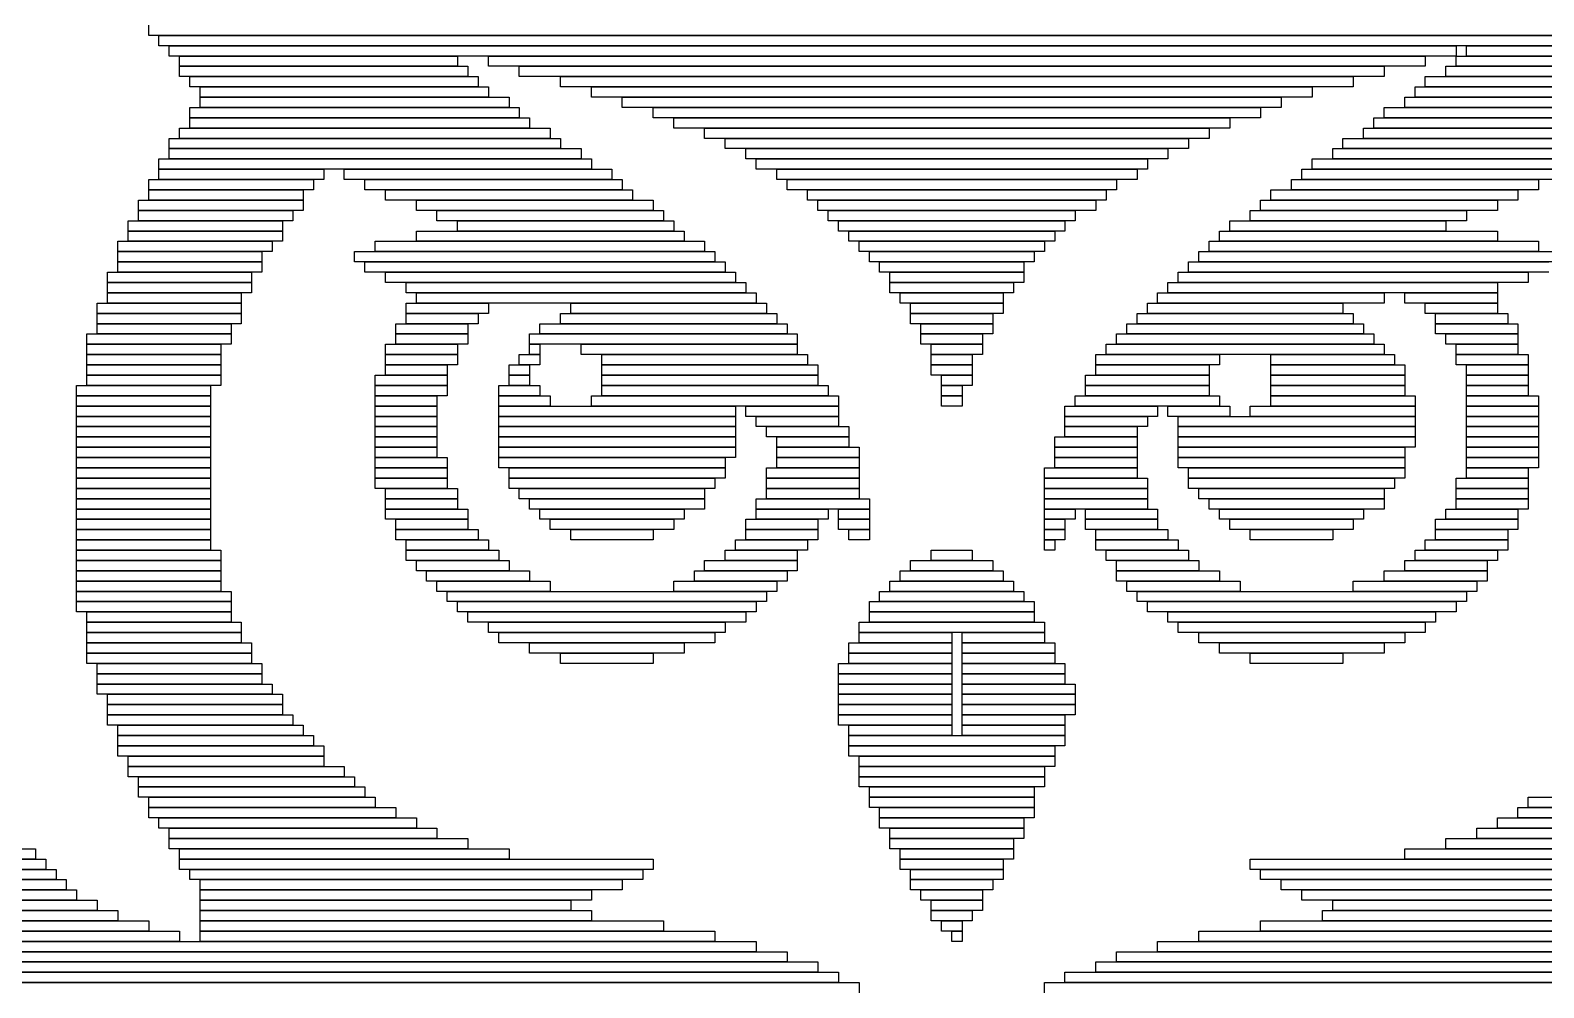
# Model space of a CAD drawing. Extents: x 92 to 1005, y 17 to 1009.
# Drawn here: x 678.5 to 825.5, y 769.5 to 862.5 of the extents above; entities that cross this region are included whole.
import ezdxf

# ---------------------------------------------------------------- set-up
doc = ezdxf.new("R2010")
doc.units = 0

msp = doc.modelspace()

# ---------------------------------------------------------------- linework, layer by layer
for p, q in [((690, 862), (690, 863)), ((846, 862), (690, 862)), ((691, 862), (845, 862)), ((691, 861), (691, 862)), ((845, 861), (691, 861)), ((692, 861), (817, 861)), ((692, 860), (692, 861)), ((817, 860), (692, 860)), ((693, 860), (720, 860)), ((693, 859), (693, 860)), ((720, 860), (720, 859)), ((723, 860), (814, 860)), ((723, 859), (723, 860)), ((814, 860), (814, 859)), ((817, 861), (817, 860)), ((817, 860), (844, 860)), ((817, 859), (817, 860)), ((818, 861), (845, 861)), ((818, 860), (818, 861)), ((845, 860), (818, 860)), ((720, 859), (693, 859)), ((693, 859), (721, 859)), ((693, 858), (693, 859)), ((721, 859), (721, 858)), ((814, 859), (723, 859)), ((726, 859), (810, 859)), ((726, 858), (726, 859)), ((810, 859), (810, 858)), ((816, 859), (843, 859)), ((816, 858), (816, 859)), ((844, 859), (817, 859)), ((721, 858), (693, 858)), ((694, 858), (722, 858)), ((694, 857), (694, 858)), ((722, 858), (722, 857)), ((810, 858), (726, 858)), ((730, 858), (807, 858)), ((730, 857), (730, 858)), ((807, 858), (807, 857)), ((814, 858), (842, 858)), ((814, 857), (814, 858)), ((843, 858), (816, 858)), ((722, 857), (694, 857)), ((695, 857), (723, 857)), ((695, 856), (695, 857)), ((723, 856), (695, 856)), ((695, 856), (725, 856)), ((695, 855), (695, 856)), ((723, 857), (723, 856)), ((725, 856), (725, 855)), ((807, 857), (730, 857)), ((733, 857), (803, 857)), ((733, 856), (733, 857)), ((803, 856), (733, 856)), ((736, 856), (800, 856)), ((736, 855), (736, 856)), ((800, 856), (800, 855)), ((803, 857), (803, 856)), ((812, 856), (841, 856)), ((812, 855), (812, 856)), ((813, 857), (841, 857)), ((813, 856), (813, 857)), ((841, 856), (813, 856)), ((842, 857), (814, 857)), ((694, 855), (726, 855)), ((694, 854), (694, 855)), ((725, 855), (695, 855)), ((726, 855), (726, 854)), ((800, 855), (736, 855)), ((739, 855), (798, 855)), ((739, 854), (739, 855)), ((798, 855), (798, 854)), ((810, 855), (842, 855)), ((810, 854), (810, 855)), ((841, 855), (812, 855)), ((693, 853), (729, 853)), ((693, 852), (693, 853)), ((726, 854), (694, 854)), ((694, 854), (727, 854)), ((694, 853), (694, 854)), ((727, 853), (694, 853)), ((727, 854), (727, 853)), ((729, 853), (729, 852)), ((798, 854), (739, 854)), ((741, 854), (795, 854)), ((741, 853), (741, 854)), ((795, 853), (741, 853)), ((744, 853), (793, 853)), ((744, 852), (744, 853)), ((793, 853), (793, 852)), ((795, 854), (795, 853)), ((808, 853), (844, 853)), ((808, 852), (808, 853)), ((809, 854), (843, 854)), ((809, 853), (809, 854)), ((843, 853), (809, 853)), ((842, 854), (810, 854)), ((692, 852), (730, 852)), ((692, 851), (692, 852)), ((729, 852), (693, 852)), ((730, 852), (730, 851)), ((793, 852), (744, 852)), ((746, 852), (791, 852)), ((746, 851), (746, 852)), ((791, 852), (791, 851)), ((806, 852), (844, 852)), ((806, 851), (806, 852)), ((844, 852), (808, 852)), ((691, 850), (733, 850)), ((691, 849), (691, 850)), ((730, 851), (692, 851)), ((692, 851), (732, 851)), ((692, 850), (692, 851)), ((732, 850), (692, 850)), ((732, 851), (732, 850)), ((733, 850), (733, 849)), ((791, 851), (746, 851)), ((748, 851), (789, 851)), ((748, 850), (748, 851)), ((789, 850), (748, 850)), ((749, 850), (787, 850)), ((749, 849), (749, 850)), ((787, 850), (787, 849)), ((789, 851), (789, 850)), ((803, 850), (845, 850)), ((803, 849), (803, 850)), ((805, 851), (845, 851)), ((805, 850), (805, 851)), ((845, 850), (805, 850)), ((844, 851), (806, 851)), ((733, 849), (691, 849)), ((691, 849), (707, 849)), ((691, 848), (691, 849)), ((707, 849), (707, 848)), ((709, 849), (735, 849)), ((709, 848), (709, 849)), ((735, 849), (735, 848)), ((787, 849), (749, 849)), ((751, 849), (786, 849)), ((751, 848), (751, 849)), ((786, 849), (786, 848)), ((802, 849), (828, 849)), ((802, 848), (802, 849)), ((845, 849), (803, 849)), ((690, 848), (706, 848)), ((690, 847), (690, 848)), ((706, 847), (690, 847)), ((690, 847), (705, 847)), ((690, 846), (690, 847)), ((707, 848), (691, 848)), ((705, 847), (705, 846)), ((706, 848), (706, 847)), ((735, 848), (709, 848)), ((711, 848), (736, 848)), ((711, 847), (711, 848)), ((736, 847), (711, 847)), ((713, 847), (737, 847)), ((713, 846), (713, 847)), ((736, 848), (736, 847)), ((737, 847), (737, 846)), ((786, 848), (751, 848)), ((752, 848), (784, 848)), ((752, 847), (752, 848)), ((784, 847), (752, 847)), ((754, 847), (783, 847)), ((754, 846), (754, 847)), ((783, 847), (783, 846)), ((784, 848), (784, 847)), ((799, 847), (823, 847)), ((799, 846), (799, 847)), ((801, 848), (825, 848)), ((801, 847), (801, 848)), ((825, 847), (801, 847)), ((828, 848), (802, 848)), ((823, 847), (823, 846)), ((825, 848), (825, 847)), ((689, 846), (705, 846)), ((689, 845), (689, 846)), ((705, 846), (690, 846)), ((705, 846), (705, 845)), ((737, 846), (713, 846)), ((716, 846), (739, 846)), ((716, 845), (716, 846)), ((739, 846), (739, 845)), ((783, 846), (754, 846)), ((755, 846), (782, 846)), ((755, 845), (755, 846)), ((782, 846), (782, 845)), ((798, 846), (821, 846)), ((798, 845), (798, 846)), ((823, 846), (799, 846)), ((821, 846), (821, 845)), ((688, 844), (703, 844)), ((688, 843), (688, 844)), ((705, 845), (689, 845)), ((689, 845), (704, 845)), ((689, 844), (689, 845)), ((704, 844), (689, 844)), ((703, 844), (703, 843)), ((704, 845), (704, 844)), ((739, 845), (716, 845)), ((718, 845), (740, 845)), ((718, 844), (718, 845)), ((740, 844), (718, 844)), ((720, 844), (741, 844)), ((720, 843), (720, 844)), ((740, 845), (740, 844)), ((741, 844), (741, 843)), ((782, 845), (755, 845)), ((756, 845), (780, 845)), ((756, 844), (756, 845)), ((780, 844), (756, 844)), ((757, 844), (779, 844)), ((757, 843), (757, 844)), ((779, 844), (779, 843)), ((780, 845), (780, 844)), ((795, 844), (816, 844)), ((795, 843), (795, 844)), ((797, 845), (818, 845)), ((797, 844), (797, 845)), ((818, 844), (797, 844)), ((821, 845), (798, 845)), ((816, 844), (816, 843)), ((818, 845), (818, 844)), ((703, 843), (688, 843)), ((688, 843), (703, 843)), ((688, 842), (688, 843)), ((703, 843), (703, 842)), ((716, 843), (742, 843)), ((716, 842), (716, 843)), ((741, 843), (720, 843)), ((742, 843), (742, 842)), ((779, 843), (757, 843)), ((758, 843), (778, 843)), ((758, 842), (758, 843)), ((778, 843), (778, 842)), ((794, 843), (821, 843)), ((794, 842), (794, 843)), ((816, 843), (795, 843)), ((821, 843), (821, 842)), ((687, 842), (702, 842)), ((687, 841), (687, 842)), ((702, 841), (687, 841)), ((687, 841), (701, 841)), ((687, 840), (687, 841)), ((703, 842), (688, 842)), ((701, 841), (701, 840)), ((702, 842), (702, 841)), ((710, 841), (745, 841)), ((710, 840), (710, 841)), ((712, 842), (744, 842)), ((712, 841), (712, 842)), ((744, 841), (712, 841)), ((742, 842), (716, 842)), ((744, 842), (744, 841)), ((745, 841), (745, 840)), ((778, 842), (758, 842)), ((759, 842), (777, 842)), ((759, 841), (759, 842)), ((777, 841), (759, 841)), ((760, 841), (776, 841)), ((760, 840), (760, 841)), ((776, 841), (776, 840)), ((777, 842), (777, 841)), ((792, 841), (827, 841)), ((792, 840), (792, 841)), ((793, 842), (825, 842)), ((793, 841), (793, 842)), ((825, 841), (793, 841)), ((821, 842), (794, 842)), ((825, 842), (825, 841)), ((701, 840), (687, 840)), ((687, 840), (701, 840)), ((687, 839), (687, 840)), ((701, 840), (701, 839)), ((745, 840), (710, 840)), ((711, 840), (746, 840)), ((711, 839), (711, 840)), ((746, 840), (746, 839)), ((776, 840), (760, 840)), ((761, 840), (775, 840)), ((761, 839), (761, 840)), ((775, 840), (775, 839)), ((791, 840), (826, 840)), ((791, 839), (791, 840)), ((827, 840), (792, 840)), ((686, 839), (700, 839)), ((686, 838), (686, 839)), ((700, 838), (686, 838)), ((686, 838), (700, 838)), ((686, 837), (686, 838)), ((701, 839), (687, 839)), ((700, 839), (700, 838)), ((700, 838), (700, 837)), ((746, 839), (711, 839)), ((713, 839), (747, 839)), ((713, 838), (713, 839)), ((747, 838), (713, 838)), ((715, 838), (748, 838)), ((715, 837), (715, 838)), ((747, 839), (747, 838)), ((748, 838), (748, 837)), ((775, 839), (761, 839)), ((762, 839), (775, 839)), ((762, 838), (762, 839)), ((775, 838), (762, 838)), ((762, 838), (774, 838)), ((762, 837), (762, 838)), ((774, 838), (774, 837)), ((775, 839), (775, 838)), ((789, 838), (821, 838)), ((789, 837), (789, 838)), ((790, 839), (824, 839)), ((790, 838), (790, 839)), ((824, 838), (790, 838)), ((826, 839), (791, 839)), ((821, 838), (821, 837)), ((824, 839), (824, 838)), ((700, 837), (686, 837)), ((686, 837), (699, 837)), ((686, 836), (686, 837)), ((699, 837), (699, 836)), ((748, 837), (715, 837)), ((716, 837), (749, 837)), ((716, 836), (716, 837)), ((749, 837), (749, 836)), ((774, 837), (762, 837)), ((763, 837), (773, 837)), ((763, 836), (763, 837)), ((773, 837), (773, 836)), ((788, 837), (810, 837)), ((788, 836), (788, 837)), ((821, 837), (789, 837)), ((810, 837), (810, 836)), ((812, 837), (821, 837)), ((812, 836), (812, 837)), ((821, 837), (821, 836)), ((685, 836), (699, 836)), ((685, 835), (685, 836)), ((699, 835), (685, 835)), ((685, 835), (699, 835)), ((685, 834), (685, 835)), ((699, 836), (686, 836)), ((699, 836), (699, 835)), ((699, 835), (699, 834)), ((715, 836), (723, 836)), ((715, 835), (715, 836)), ((723, 835), (715, 835)), ((715, 835), (722, 835)), ((715, 834), (715, 835)), ((749, 836), (716, 836)), ((722, 835), (722, 834)), ((723, 836), (723, 835)), ((730, 835), (751, 835)), ((730, 834), (730, 835)), ((731, 836), (750, 836)), ((731, 835), (731, 836)), ((750, 835), (731, 835)), ((750, 836), (750, 835)), ((751, 835), (751, 834)), ((773, 836), (763, 836)), ((764, 836), (773, 836)), ((764, 835), (764, 836)), ((773, 835), (764, 835)), ((764, 835), (772, 835)), ((764, 834), (764, 835)), ((772, 835), (772, 834)), ((773, 836), (773, 835)), ((786, 835), (807, 835)), ((786, 834), (786, 835)), ((787, 836), (806, 836)), ((787, 835), (787, 836)), ((806, 835), (787, 835)), ((810, 836), (788, 836)), ((806, 836), (806, 835)), ((807, 835), (807, 834)), ((821, 836), (812, 836)), ((814, 836), (821, 836)), ((814, 835), (814, 836)), ((821, 835), (814, 835)), ((815, 835), (822, 835)), ((815, 834), (815, 835)), ((821, 836), (821, 835)), ((822, 835), (822, 834)), ((699, 834), (685, 834)), ((685, 834), (698, 834)), ((685, 833), (685, 834)), ((698, 834), (698, 833)), ((714, 834), (721, 834)), ((714, 833), (714, 834)), ((722, 834), (715, 834)), ((721, 834), (721, 833)), ((728, 834), (752, 834)), ((728, 833), (728, 834)), ((751, 834), (730, 834)), ((752, 834), (752, 833)), ((772, 834), (764, 834)), ((765, 834), (772, 834)), ((765, 833), (765, 834)), ((772, 834), (772, 833)), ((785, 834), (808, 834)), ((785, 833), (785, 834)), ((807, 834), (786, 834)), ((808, 834), (808, 833)), ((822, 834), (815, 834)), ((815, 834), (823, 834)), ((815, 833), (815, 834)), ((823, 834), (823, 833)), ((684, 833), (698, 833)), ((684, 832), (684, 833)), ((698, 833), (685, 833)), ((698, 833), (698, 832)), ((721, 833), (714, 833)), ((714, 833), (721, 833)), ((714, 832), (714, 833)), ((721, 833), (721, 832)), ((727, 833), (753, 833)), ((727, 832), (727, 833)), ((752, 833), (728, 833)), ((753, 833), (753, 832)), ((772, 833), (765, 833)), ((765, 833), (771, 833)), ((765, 832), (765, 833)), ((771, 833), (771, 832)), ((784, 833), (809, 833)), ((784, 832), (784, 833)), ((808, 833), (785, 833)), ((809, 833), (809, 832)), ((823, 833), (815, 833)), ((816, 833), (823, 833)), ((816, 832), (816, 833)), ((823, 833), (823, 832)), ((698, 832), (684, 832)), ((684, 832), (697, 832)), ((684, 831), (684, 832)), ((697, 831), (684, 831)), ((684, 831), (697, 831)), ((684, 830), (684, 831)), ((697, 832), (697, 831)), ((697, 831), (697, 830)), ((713, 832), (720, 832)), ((713, 831), (713, 832)), ((720, 831), (713, 831)), ((713, 831), (720, 831)), ((713, 830), (713, 831)), ((721, 832), (714, 832)), ((720, 832), (720, 831)), ((720, 831), (720, 830)), ((726, 831), (728, 831)), ((726, 830), (726, 831)), ((753, 832), (727, 832)), ((727, 832), (728, 832)), ((727, 831), (727, 832)), ((728, 831), (727, 831)), ((728, 832), (728, 831)), ((728, 831), (728, 830)), ((732, 832), (753, 832)), ((732, 831), (732, 832)), ((753, 831), (732, 831)), ((734, 831), (754, 831)), ((734, 830), (734, 831)), ((753, 832), (753, 831)), ((754, 831), (754, 830)), ((771, 832), (765, 832)), ((766, 832), (771, 832)), ((766, 831), (766, 832)), ((771, 831), (766, 831)), ((766, 831), (770, 831)), ((766, 830), (766, 831)), ((770, 831), (770, 830)), ((771, 832), (771, 831)), ((782, 831), (794, 831)), ((782, 830), (782, 831)), ((783, 832), (810, 832)), ((783, 831), (783, 832)), ((810, 831), (783, 831)), ((809, 832), (784, 832)), ((794, 831), (794, 830)), ((799, 831), (811, 831)), ((799, 830), (799, 831)), ((810, 832), (810, 831)), ((811, 831), (811, 830)), ((823, 832), (816, 832)), ((817, 832), (823, 832)), ((817, 831), (817, 832)), ((823, 831), (817, 831)), ((817, 831), (824, 831)), ((817, 830), (817, 831)), ((823, 832), (823, 831)), ((824, 831), (824, 830)), ((697, 830), (684, 830)), ((684, 830), (697, 830)), ((684, 829), (684, 830)), ((697, 830), (697, 829)), ((720, 830), (713, 830)), ((713, 830), (719, 830)), ((713, 829), (713, 830)), ((719, 830), (719, 829)), ((725, 830), (727, 830)), ((725, 829), (725, 830)), ((728, 830), (726, 830)), ((727, 830), (727, 829)), ((754, 830), (734, 830)), ((734, 830), (755, 830)), ((734, 829), (734, 830)), ((755, 830), (755, 829)), ((770, 830), (766, 830)), ((766, 830), (770, 830)), ((766, 829), (766, 830)), ((770, 830), (770, 829)), ((794, 830), (782, 830)), ((782, 830), (793, 830)), ((782, 829), (782, 830)), ((793, 830), (793, 829)), ((811, 830), (799, 830)), ((799, 830), (812, 830)), ((799, 829), (799, 830)), ((812, 830), (812, 829)), ((824, 830), (817, 830)), ((818, 830), (824, 830)), ((818, 829), (818, 830)), ((824, 830), (824, 829)), ((683, 828), (696, 828)), ((683, 827), (683, 828)), ((697, 829), (684, 829)), ((684, 829), (697, 829)), ((684, 828), (684, 829)), ((697, 828), (684, 828)), ((696, 828), (696, 827)), ((697, 829), (697, 828)), ((712, 829), (719, 829)), ((712, 828), (712, 829)), ((719, 828), (712, 828)), ((712, 828), (719, 828)), ((712, 827), (712, 828)), ((719, 829), (713, 829)), ((719, 829), (719, 828)), ((719, 828), (719, 827)), ((724, 828), (728, 828)), ((724, 827), (724, 828)), ((727, 829), (725, 829)), ((725, 829), (727, 829)), ((725, 828), (725, 829)), ((727, 828), (725, 828)), ((727, 829), (727, 828)), ((728, 828), (728, 827)), ((755, 829), (734, 829)), ((734, 829), (755, 829)), ((734, 828), (734, 829)), ((755, 828), (734, 828)), ((734, 828), (756, 828)), ((734, 827), (734, 828)), ((755, 829), (755, 828)), ((756, 828), (756, 827)), ((770, 829), (766, 829)), ((767, 829), (770, 829)), ((767, 828), (767, 829)), ((770, 828), (767, 828)), ((767, 828), (769, 828)), ((767, 827), (767, 828)), ((769, 828), (769, 827)), ((770, 829), (770, 828)), ((781, 829), (793, 829)), ((781, 828), (781, 829)), ((793, 828), (781, 828)), ((781, 828), (793, 828)), ((781, 827), (781, 828)), ((793, 829), (782, 829)), ((793, 829), (793, 828)), ((793, 828), (793, 827)), ((812, 829), (799, 829)), ((799, 829), (812, 829)), ((799, 828), (799, 829)), ((812, 828), (799, 828)), ((799, 828), (812, 828)), ((799, 827), (799, 828)), ((812, 829), (812, 828)), ((812, 828), (812, 827)), ((824, 829), (818, 829)), ((818, 829), (824, 829)), ((818, 828), (818, 829)), ((824, 828), (818, 828)), ((818, 828), (824, 828)), ((818, 827), (818, 828)), ((824, 829), (824, 828)), ((824, 828), (824, 827)), ((696, 827), (683, 827)), ((683, 827), (696, 827)), ((683, 826), (683, 827)), ((696, 827), (696, 826)), ((719, 827), (712, 827)), ((712, 827), (718, 827)), ((712, 826), (712, 827)), ((718, 827), (718, 826)), ((728, 827), (724, 827)), ((724, 827), (729, 827)), ((724, 826), (724, 827)), ((729, 827), (729, 826)), ((733, 827), (757, 827)), ((733, 826), (733, 827)), ((756, 827), (734, 827)), ((757, 827), (757, 826)), ((769, 827), (767, 827)), ((767, 827), (769, 827)), ((767, 826), (767, 827)), ((769, 827), (769, 826)), ((780, 827), (794, 827)), ((780, 826), (780, 827)), ((793, 827), (781, 827)), ((794, 827), (794, 826)), ((812, 827), (799, 827)), ((799, 827), (813, 827)), ((799, 826), (799, 827)), ((813, 827), (813, 826)), ((824, 827), (818, 827)), ((818, 827), (825, 827)), ((818, 826), (818, 827)), ((825, 827), (825, 826)), ((696, 826), (683, 826)), ((683, 826), (696, 826)), ((683, 825), (683, 826)), ((696, 825), (683, 825)), ((683, 825), (696, 825)), ((683, 824), (683, 825)), ((696, 826), (696, 825)), ((696, 825), (696, 824)), ((718, 826), (712, 826)), ((712, 826), (718, 826)), ((712, 825), (712, 826)), ((718, 825), (712, 825)), ((712, 825), (718, 825)), ((712, 824), (712, 825)), ((718, 826), (718, 825)), ((718, 825), (718, 824)), ((729, 826), (724, 826)), ((724, 826), (747, 826)), ((724, 825), (724, 826)), ((747, 825), (724, 825)), ((724, 825), (747, 825)), ((724, 824), (724, 825)), ((757, 826), (733, 826)), ((747, 826), (747, 825)), ((747, 825), (747, 824)), ((748, 826), (757, 826)), ((748, 825), (748, 826)), ((757, 825), (748, 825)), ((749, 825), (757, 825)), ((749, 824), (749, 825)), ((757, 826), (757, 825)), ((757, 825), (757, 824)), ((769, 826), (767, 826)), ((779, 826), (788, 826)), ((779, 825), (779, 826)), ((788, 825), (779, 825)), ((779, 825), (787, 825)), ((779, 824), (779, 825)), ((794, 826), (780, 826)), ((787, 825), (787, 824)), ((788, 826), (788, 825)), ((789, 826), (795, 826)), ((789, 825), (789, 826)), ((795, 825), (789, 825)), ((790, 825), (813, 825)), ((790, 824), (790, 825)), ((795, 826), (795, 825)), ((797, 826), (813, 826)), ((797, 825), (797, 826)), ((813, 825), (797, 825)), ((813, 826), (799, 826)), ((813, 826), (813, 825)), ((813, 825), (813, 824)), ((825, 826), (818, 826)), ((818, 826), (825, 826)), ((818, 825), (818, 826)), ((825, 825), (818, 825)), ((818, 825), (825, 825)), ((818, 824), (818, 825)), ((825, 826), (825, 825)), ((825, 825), (825, 824)), ((696, 824), (683, 824)), ((683, 824), (696, 824)), ((683, 823), (683, 824)), ((696, 824), (696, 823)), ((718, 824), (712, 824)), ((712, 824), (718, 824)), ((712, 823), (712, 824)), ((718, 824), (718, 823)), ((747, 824), (724, 824)), ((724, 824), (747, 824)), ((724, 823), (724, 824)), ((747, 824), (747, 823)), ((757, 824), (749, 824)), ((750, 824), (758, 824)), ((750, 823), (750, 824)), ((758, 824), (758, 823)), ((787, 824), (779, 824)), ((779, 824), (786, 824)), ((779, 823), (779, 824)), ((786, 824), (786, 823)), ((813, 824), (790, 824)), ((790, 824), (813, 824)), ((790, 823), (790, 824)), ((813, 824), (813, 823)), ((825, 824), (818, 824)), ((818, 824), (825, 824)), ((818, 823), (818, 824)), ((825, 824), (825, 823)), ((696, 823), (683, 823)), ((683, 823), (696, 823)), ((683, 822), (683, 823)), ((696, 822), (683, 822)), ((683, 822), (696, 822)), ((683, 821), (683, 822)), ((696, 823), (696, 822)), ((696, 822), (696, 821)), ((718, 823), (712, 823)), ((712, 823), (718, 823)), ((712, 822), (712, 823)), ((718, 822), (712, 822)), ((712, 822), (718, 822)), ((712, 821), (712, 822)), ((718, 823), (718, 822)), ((718, 822), (718, 821)), ((747, 823), (724, 823)), ((724, 823), (747, 823)), ((724, 822), (724, 823)), ((747, 822), (724, 822)), ((724, 822), (747, 822)), ((724, 821), (724, 822)), ((747, 823), (747, 822)), ((747, 822), (747, 821)), ((758, 823), (750, 823)), ((751, 823), (758, 823)), ((751, 822), (751, 823)), ((758, 822), (751, 822)), ((751, 822), (759, 822)), ((751, 821), (751, 822)), ((758, 823), (758, 822)), ((759, 822), (759, 821)), ((778, 823), (786, 823)), ((778, 822), (778, 823)), ((786, 822), (778, 822)), ((778, 822), (786, 822)), ((778, 821), (778, 822)), ((786, 823), (779, 823)), ((786, 823), (786, 822)), ((786, 822), (786, 821)), ((813, 823), (790, 823)), ((790, 823), (813, 823)), ((790, 822), (790, 823)), ((813, 822), (790, 822)), ((790, 822), (812, 822)), ((790, 821), (790, 822)), ((812, 822), (812, 821)), ((813, 823), (813, 822)), ((825, 823), (818, 823)), ((818, 823), (825, 823)), ((818, 822), (818, 823)), ((825, 822), (818, 822)), ((818, 822), (825, 822)), ((818, 821), (818, 822)), ((825, 823), (825, 822)), ((825, 822), (825, 821)), ((696, 821), (683, 821)), ((683, 821), (696, 821)), ((683, 820), (683, 821)), ((696, 821), (696, 820)), ((718, 821), (712, 821)), ((712, 821), (719, 821)), ((712, 820), (712, 821)), ((719, 821), (719, 820)), ((747, 821), (724, 821)), ((724, 821), (746, 821)), ((724, 820), (724, 821)), ((746, 821), (746, 820)), ((759, 821), (751, 821)), ((751, 821), (759, 821)), ((751, 820), (751, 821)), ((759, 821), (759, 820)), ((786, 821), (778, 821)), ((778, 821), (786, 821)), ((778, 820), (778, 821)), ((786, 821), (786, 820)), ((812, 821), (790, 821)), ((790, 821), (812, 821)), ((790, 820), (790, 821)), ((812, 821), (812, 820)), ((825, 821), (818, 821)), ((818, 821), (825, 821)), ((818, 820), (818, 821)), ((825, 821), (825, 820)), ((696, 820), (683, 820)), ((683, 820), (696, 820)), ((683, 819), (683, 820)), ((696, 819), (683, 819)), ((683, 819), (696, 819)), ((683, 818), (683, 819)), ((696, 820), (696, 819)), ((696, 819), (696, 818)), ((719, 820), (712, 820)), ((712, 820), (719, 820)), ((712, 819), (712, 820)), ((719, 819), (712, 819)), ((712, 819), (719, 819)), ((712, 818), (712, 819)), ((719, 820), (719, 819)), ((719, 819), (719, 818)), ((746, 820), (724, 820)), ((725, 820), (746, 820)), ((725, 819), (725, 820)), ((746, 819), (725, 819)), ((725, 819), (745, 819)), ((725, 818), (725, 819)), ((745, 819), (745, 818)), ((746, 820), (746, 819)), ((750, 820), (759, 820)), ((750, 819), (750, 820)), ((759, 819), (750, 819)), ((750, 819), (759, 819)), ((750, 818), (750, 819)), ((759, 820), (751, 820)), ((759, 820), (759, 819)), ((759, 819), (759, 818)), ((777, 820), (786, 820)), ((777, 819), (777, 820)), ((786, 819), (777, 819)), ((777, 819), (787, 819)), ((777, 818), (777, 819)), ((786, 820), (778, 820)), ((786, 820), (786, 819)), ((787, 819), (787, 818)), ((812, 820), (790, 820)), ((791, 820), (812, 820)), ((791, 819), (791, 820)), ((812, 819), (791, 819)), ((791, 819), (811, 819)), ((791, 818), (791, 819)), ((811, 819), (811, 818)), ((812, 820), (812, 819)), ((817, 819), (824, 819)), ((817, 818), (817, 819)), ((825, 820), (818, 820)), ((818, 820), (824, 820)), ((818, 819), (818, 820)), ((824, 819), (818, 819)), ((824, 820), (824, 819)), ((824, 819), (824, 818)), ((696, 818), (683, 818)), ((683, 818), (696, 818)), ((683, 817), (683, 818)), ((696, 818), (696, 817)), ((719, 818), (712, 818)), ((713, 818), (720, 818)), ((713, 817), (713, 818)), ((720, 818), (720, 817)), ((745, 818), (725, 818)), ((726, 818), (744, 818)), ((726, 817), (726, 818)), ((744, 818), (744, 817)), ((759, 818), (750, 818)), ((750, 818), (759, 818)), ((750, 817), (750, 818)), ((759, 818), (759, 817)), ((787, 818), (777, 818)), ((777, 818), (787, 818)), ((777, 817), (777, 818)), ((787, 818), (787, 817)), ((811, 818), (791, 818)), ((792, 818), (810, 818)), ((792, 817), (792, 818)), ((810, 818), (810, 817)), ((824, 818), (817, 818)), ((817, 818), (824, 818)), ((817, 817), (817, 818)), ((824, 818), (824, 817)), ((696, 817), (683, 817)), ((683, 817), (696, 817)), ((683, 816), (683, 817)), ((696, 816), (683, 816)), ((683, 816), (696, 816)), ((683, 815), (683, 816)), ((696, 817), (696, 816)), ((696, 816), (696, 815)), ((720, 817), (713, 817)), ((713, 817), (720, 817)), ((713, 816), (713, 817)), ((720, 816), (713, 816)), ((713, 816), (721, 816)), ((713, 815), (713, 816)), ((720, 817), (720, 816)), ((721, 816), (721, 815)), ((744, 817), (726, 817)), ((727, 817), (744, 817)), ((727, 816), (727, 817)), ((744, 816), (727, 816)), ((728, 816), (742, 816)), ((728, 815), (728, 816)), ((742, 816), (742, 815)), ((744, 817), (744, 816)), ((749, 817), (760, 817)), ((749, 816), (749, 817)), ((760, 816), (749, 816)), ((749, 816), (756, 816)), ((749, 815), (749, 816)), ((759, 817), (750, 817)), ((756, 816), (756, 815)), ((757, 816), (760, 816)), ((757, 815), (757, 816)), ((760, 817), (760, 816)), ((760, 816), (760, 815)), ((787, 817), (777, 817)), ((777, 817), (787, 817)), ((777, 816), (777, 817)), ((787, 816), (777, 816)), ((777, 816), (780, 816)), ((777, 815), (777, 816)), ((780, 816), (780, 815)), ((781, 816), (788, 816)), ((781, 815), (781, 816)), ((787, 817), (787, 816)), ((788, 816), (788, 815)), ((810, 817), (792, 817)), ((793, 817), (810, 817)), ((793, 816), (793, 817)), ((810, 816), (793, 816)), ((794, 816), (808, 816)), ((794, 815), (794, 816)), ((808, 816), (808, 815)), ((810, 817), (810, 816)), ((816, 816), (823, 816)), ((816, 815), (816, 816)), ((824, 817), (817, 817)), ((817, 817), (824, 817)), ((817, 816), (817, 817)), ((824, 816), (817, 816)), ((823, 816), (823, 815)), ((824, 817), (824, 816)), ((696, 815), (683, 815)), ((683, 815), (696, 815)), ((683, 814), (683, 815)), ((696, 815), (696, 814)), ((721, 815), (713, 815)), ((714, 815), (721, 815)), ((714, 814), (714, 815)), ((721, 815), (721, 814)), ((742, 815), (728, 815)), ((729, 815), (741, 815)), ((729, 814), (729, 815)), ((741, 815), (741, 814)), ((748, 815), (755, 815)), ((748, 814), (748, 815)), ((756, 815), (749, 815)), ((755, 815), (755, 814)), ((760, 815), (757, 815)), ((757, 815), (760, 815)), ((757, 814), (757, 815)), ((760, 815), (760, 814)), ((780, 815), (777, 815)), ((777, 815), (779, 815)), ((777, 814), (777, 815)), ((779, 815), (779, 814)), ((788, 815), (781, 815)), ((781, 815), (788, 815)), ((781, 814), (781, 815)), ((788, 815), (788, 814)), ((808, 815), (794, 815)), ((795, 815), (807, 815)), ((795, 814), (795, 815)), ((807, 815), (807, 814)), ((815, 815), (823, 815)), ((815, 814), (815, 815)), ((823, 815), (816, 815)), ((823, 815), (823, 814)), ((696, 814), (683, 814)), ((683, 814), (696, 814)), ((683, 813), (683, 814)), ((696, 813), (683, 813)), ((683, 813), (696, 813)), ((683, 812), (683, 813)), ((696, 814), (696, 813)), ((696, 813), (696, 812)), ((721, 814), (714, 814)), ((714, 814), (722, 814)), ((714, 813), (714, 814)), ((722, 813), (714, 813)), ((715, 813), (723, 813)), ((715, 812), (715, 813)), ((722, 814), (722, 813)), ((723, 813), (723, 812)), ((741, 814), (729, 814)), ((731, 814), (739, 814)), ((731, 813), (731, 814)), ((739, 813), (731, 813)), ((739, 814), (739, 813)), ((747, 813), (754, 813)), ((747, 812), (747, 813)), ((755, 814), (748, 814)), ((748, 814), (755, 814)), ((748, 813), (748, 814)), ((755, 813), (748, 813)), ((754, 813), (754, 812)), ((755, 814), (755, 813)), ((760, 814), (757, 814)), ((758, 814), (760, 814)), ((758, 813), (758, 814)), ((760, 813), (758, 813)), ((760, 814), (760, 813)), ((779, 814), (777, 814)), ((777, 814), (779, 814)), ((777, 813), (777, 814)), ((779, 813), (777, 813)), ((777, 813), (778, 813)), ((777, 812), (777, 813)), ((778, 813), (778, 812)), ((779, 814), (779, 813)), ((788, 814), (781, 814)), ((782, 814), (789, 814)), ((782, 813), (782, 814)), ((789, 813), (782, 813)), ((782, 813), (790, 813)), ((782, 812), (782, 813)), ((789, 814), (789, 813)), ((790, 813), (790, 812)), ((807, 814), (795, 814)), ((797, 814), (805, 814)), ((797, 813), (797, 814)), ((805, 813), (797, 813)), ((805, 814), (805, 813)), ((814, 813), (822, 813)), ((814, 812), (814, 813)), ((823, 814), (815, 814)), ((815, 814), (822, 814)), ((815, 813), (815, 814)), ((822, 813), (815, 813)), ((822, 814), (822, 813)), ((822, 813), (822, 812)), ((696, 812), (683, 812)), ((683, 812), (697, 812)), ((683, 811), (683, 812)), ((697, 812), (697, 811)), ((723, 812), (715, 812)), ((715, 812), (724, 812)), ((715, 811), (715, 812)), ((724, 812), (724, 811)), ((746, 812), (753, 812)), ((746, 811), (746, 812)), ((754, 812), (747, 812)), ((753, 812), (753, 811)), ((766, 812), (770, 812)), ((766, 811), (766, 812)), ((770, 812), (770, 811)), ((778, 812), (777, 812)), ((790, 812), (782, 812)), ((783, 812), (791, 812)), ((783, 811), (783, 812)), ((791, 812), (791, 811)), ((813, 812), (821, 812)), ((813, 811), (813, 812)), ((822, 812), (814, 812)), ((821, 812), (821, 811)), ((697, 811), (683, 811)), ((683, 811), (697, 811)), ((683, 810), (683, 811)), ((697, 810), (683, 810)), ((683, 810), (697, 810)), ((683, 809), (683, 810)), ((697, 811), (697, 810)), ((697, 810), (697, 809)), ((724, 811), (715, 811)), ((716, 811), (725, 811)), ((716, 810), (716, 811)), ((725, 810), (716, 810)), ((717, 810), (727, 810)), ((717, 809), (717, 810)), ((725, 811), (725, 810)), ((727, 810), (727, 809)), ((743, 810), (752, 810)), ((743, 809), (743, 810)), ((744, 811), (753, 811)), ((744, 810), (744, 811)), ((753, 810), (744, 810)), ((753, 811), (746, 811)), ((752, 810), (752, 809)), ((753, 811), (753, 810)), ((763, 810), (773, 810)), ((763, 809), (763, 810)), ((764, 811), (772, 811)), ((764, 810), (764, 811)), ((772, 810), (764, 810)), ((770, 811), (766, 811)), ((772, 811), (772, 810)), ((773, 810), (773, 809)), ((791, 811), (783, 811)), ((784, 811), (792, 811)), ((784, 810), (784, 811)), ((792, 810), (784, 810)), ((784, 810), (794, 810)), ((784, 809), (784, 810)), ((792, 811), (792, 810)), ((794, 810), (794, 809)), ((810, 810), (820, 810)), ((810, 809), (810, 810)), ((812, 811), (820, 811)), ((812, 810), (812, 811)), ((820, 810), (812, 810)), ((821, 811), (813, 811)), ((820, 811), (820, 810)), ((820, 810), (820, 809)), ((697, 809), (683, 809)), ((683, 809), (697, 809)), ((683, 808), (683, 809)), ((697, 809), (697, 808)), ((727, 809), (717, 809)), ((718, 809), (729, 809)), ((718, 808), (718, 809)), ((729, 809), (729, 808)), ((741, 809), (751, 809)), ((741, 808), (741, 809)), ((752, 809), (743, 809)), ((751, 809), (751, 808)), ((762, 809), (774, 809)), ((762, 808), (762, 809)), ((773, 809), (763, 809)), ((774, 809), (774, 808)), ((794, 809), (784, 809)), ((785, 809), (796, 809)), ((785, 808), (785, 809)), ((796, 809), (796, 808)), ((807, 809), (819, 809)), ((807, 808), (807, 809)), ((820, 809), (810, 809)), ((819, 809), (819, 808)), ((697, 808), (683, 808)), ((683, 808), (698, 808)), ((683, 807), (683, 808)), ((698, 808), (698, 807)), ((729, 808), (718, 808)), ((719, 808), (750, 808)), ((719, 807), (719, 808)), ((751, 808), (741, 808)), ((750, 808), (750, 807)), ((761, 808), (775, 808)), ((761, 807), (761, 808)), ((774, 808), (762, 808)), ((775, 808), (775, 807)), ((796, 808), (785, 808)), ((786, 808), (818, 808)), ((786, 807), (786, 808)), ((819, 808), (807, 808)), ((818, 808), (818, 807)), ((698, 807), (683, 807)), ((683, 807), (698, 807)), ((683, 806), (683, 807)), ((698, 806), (683, 806)), ((684, 806), (698, 806)), ((684, 805), (684, 806)), ((698, 807), (698, 806)), ((698, 806), (698, 805)), ((750, 807), (719, 807)), ((720, 807), (749, 807)), ((720, 806), (720, 807)), ((749, 806), (720, 806)), ((721, 806), (748, 806)), ((721, 805), (721, 806)), ((748, 806), (748, 805)), ((749, 807), (749, 806)), ((760, 807), (776, 807)), ((760, 806), (760, 807)), ((776, 806), (760, 806)), ((760, 806), (776, 806)), ((760, 805), (760, 806)), ((775, 807), (761, 807)), ((776, 807), (776, 806)), ((776, 806), (776, 805)), ((818, 807), (786, 807)), ((787, 807), (817, 807)), ((787, 806), (787, 807)), ((817, 806), (787, 806)), ((789, 806), (815, 806)), ((789, 805), (789, 806)), ((815, 806), (815, 805)), ((817, 807), (817, 806)), ((698, 805), (684, 805)), ((684, 805), (699, 805)), ((684, 804), (684, 805)), ((699, 805), (699, 804)), ((748, 805), (721, 805)), ((723, 805), (746, 805)), ((723, 804), (723, 805)), ((746, 805), (746, 804)), ((759, 805), (777, 805)), ((759, 804), (759, 805)), ((776, 805), (760, 805)), ((777, 805), (777, 804)), ((815, 805), (789, 805)), ((790, 805), (814, 805)), ((790, 804), (790, 805)), ((814, 805), (814, 804)), ((699, 804), (684, 804)), ((684, 804), (699, 804)), ((684, 803), (684, 804)), ((699, 803), (684, 803)), ((684, 803), (700, 803)), ((684, 802), (684, 803)), ((699, 804), (699, 803)), ((700, 803), (700, 802)), ((746, 804), (723, 804)), ((724, 804), (745, 804)), ((724, 803), (724, 804)), ((745, 803), (724, 803)), ((727, 803), (742, 803)), ((727, 802), (727, 803)), ((742, 803), (742, 802)), ((745, 804), (745, 803)), ((758, 803), (768, 803)), ((758, 802), (758, 803)), ((777, 804), (759, 804)), ((759, 804), (768, 804)), ((759, 803), (759, 804)), ((768, 803), (759, 803)), ((768, 804), (768, 803)), ((768, 803), (768, 802)), ((769, 804), (777, 804)), ((769, 803), (769, 804)), ((777, 803), (769, 803)), ((769, 803), (778, 803)), ((769, 802), (769, 803)), ((777, 804), (777, 803)), ((778, 803), (778, 802)), ((814, 804), (790, 804)), ((792, 804), (812, 804)), ((792, 803), (792, 804)), ((812, 803), (792, 803)), ((794, 803), (810, 803)), ((794, 802), (794, 803)), ((810, 803), (810, 802)), ((812, 804), (812, 803)), ((700, 802), (684, 802)), ((684, 802), (700, 802)), ((684, 801), (684, 802)), ((700, 802), (700, 801)), ((742, 802), (727, 802)), ((730, 802), (739, 802)), ((730, 801), (730, 802)), ((739, 802), (739, 801)), ((768, 802), (758, 802)), ((758, 802), (768, 802)), ((758, 801), (758, 802)), ((768, 802), (768, 801)), ((778, 802), (769, 802)), ((769, 802), (778, 802)), ((769, 801), (769, 802)), ((778, 802), (778, 801)), ((810, 802), (794, 802)), ((797, 802), (806, 802)), ((797, 801), (797, 802)), ((806, 802), (806, 801)), ((700, 801), (684, 801)), ((685, 801), (701, 801)), ((685, 800), (685, 801)), ((701, 800), (685, 800)), ((685, 800), (701, 800)), ((685, 799), (685, 800)), ((701, 801), (701, 800)), ((701, 800), (701, 799)), ((739, 801), (730, 801)), ((757, 801), (768, 801)), ((757, 800), (757, 801)), ((768, 800), (757, 800)), ((757, 800), (768, 800)), ((757, 799), (757, 800)), ((768, 801), (758, 801)), ((768, 801), (768, 800)), ((768, 800), (768, 799)), ((778, 801), (769, 801)), ((769, 801), (779, 801)), ((769, 800), (769, 801)), ((779, 800), (769, 800)), ((769, 800), (779, 800)), ((769, 799), (769, 800)), ((779, 801), (779, 800)), ((779, 800), (779, 799)), ((806, 801), (797, 801)), ((701, 799), (685, 799)), ((685, 799), (702, 799)), ((685, 798), (685, 799)), ((702, 799), (702, 798)), ((768, 799), (757, 799)), ((757, 799), (768, 799)), ((757, 798), (757, 799)), ((768, 799), (768, 798)), ((779, 799), (769, 799)), ((769, 799), (780, 799)), ((769, 798), (769, 799)), ((780, 799), (780, 798)), ((702, 798), (685, 798)), ((686, 798), (703, 798)), ((686, 797), (686, 798)), ((703, 797), (686, 797)), ((686, 797), (703, 797)), ((686, 796), (686, 797)), ((703, 798), (703, 797)), ((703, 797), (703, 796)), ((768, 798), (757, 798)), ((757, 798), (768, 798)), ((757, 797), (757, 798)), ((768, 797), (757, 797)), ((757, 797), (768, 797)), ((757, 796), (757, 797)), ((768, 798), (768, 797)), ((768, 797), (768, 796)), ((780, 798), (769, 798)), ((769, 798), (780, 798)), ((769, 797), (769, 798)), ((780, 797), (769, 797)), ((769, 797), (780, 797)), ((769, 796), (769, 797)), ((780, 798), (780, 797)), ((780, 797), (780, 796)), ((703, 796), (686, 796)), ((686, 796), (704, 796)), ((686, 795), (686, 796)), ((704, 796), (704, 795)), ((768, 796), (757, 796)), ((757, 796), (768, 796)), ((757, 795), (757, 796)), ((768, 796), (768, 795)), ((780, 796), (769, 796)), ((769, 796), (779, 796)), ((769, 795), (769, 796)), ((779, 796), (779, 795)), ((704, 795), (686, 795)), ((687, 795), (705, 795)), ((687, 794), (687, 795)), ((705, 794), (687, 794)), ((687, 794), (706, 794)), ((687, 793), (687, 794)), ((705, 795), (705, 794)), ((706, 794), (706, 793)), ((768, 795), (757, 795)), ((758, 795), (768, 795)), ((758, 794), (758, 795)), ((768, 794), (758, 794)), ((758, 794), (779, 794)), ((758, 793), (758, 794)), ((768, 795), (768, 794)), ((779, 795), (769, 795)), ((769, 795), (779, 795)), ((769, 794), (769, 795)), ((779, 794), (769, 794)), ((779, 795), (779, 794)), ((779, 794), (779, 793)), ((706, 793), (687, 793)), ((687, 793), (707, 793)), ((687, 792), (687, 793)), ((707, 793), (707, 792)), ((779, 793), (758, 793)), ((758, 793), (778, 793)), ((758, 792), (758, 793)), ((778, 793), (778, 792)), ((707, 792), (687, 792)), ((688, 792), (707, 792)), ((688, 791), (688, 792)), ((707, 791), (688, 791)), ((688, 791), (709, 791)), ((688, 790), (688, 791)), ((707, 792), (707, 791)), ((709, 791), (709, 790)), ((778, 792), (758, 792)), ((759, 792), (778, 792)), ((759, 791), (759, 792)), ((778, 791), (759, 791)), ((759, 791), (777, 791)), ((759, 790), (759, 791)), ((777, 791), (777, 790)), ((778, 792), (778, 791)), ((709, 790), (688, 790)), ((689, 790), (710, 790)), ((689, 789), (689, 790)), ((710, 790), (710, 789)), ((777, 790), (759, 790)), ((759, 790), (777, 790)), ((759, 789), (759, 790)), ((777, 790), (777, 789)), ((710, 789), (689, 789)), ((689, 789), (711, 789)), ((689, 788), (689, 789)), ((711, 788), (689, 788)), ((690, 788), (712, 788)), ((690, 787), (690, 788)), ((711, 789), (711, 788)), ((712, 788), (712, 787)), ((777, 789), (759, 789)), ((760, 789), (776, 789)), ((760, 788), (760, 789)), ((776, 788), (760, 788)), ((760, 788), (776, 788)), ((760, 787), (760, 788)), ((776, 789), (776, 788)), ((776, 788), (776, 787)), ((824, 788), (847, 788)), ((824, 787), (824, 788)), ((712, 787), (690, 787)), ((690, 787), (714, 787)), ((690, 786), (690, 787)), ((714, 787), (714, 786)), ((776, 787), (760, 787)), ((761, 787), (776, 787)), ((761, 786), (761, 787)), ((776, 787), (776, 786)), ((823, 787), (846, 787)), ((823, 786), (823, 787)), ((847, 787), (824, 787)), ((714, 786), (690, 786)), ((691, 786), (716, 786)), ((691, 785), (691, 786)), ((716, 785), (691, 785)), ((692, 785), (718, 785)), ((692, 784), (692, 785)), ((716, 786), (716, 785)), ((718, 785), (718, 784)), ((776, 786), (761, 786)), ((761, 786), (775, 786)), ((761, 785), (761, 786)), ((775, 785), (761, 785)), ((762, 785), (775, 785)), ((762, 784), (762, 785)), ((775, 786), (775, 785)), ((775, 785), (775, 784)), ((819, 785), (845, 785)), ((819, 784), (819, 785)), ((821, 786), (846, 786)), ((821, 785), (821, 786)), ((846, 785), (821, 785)), ((846, 786), (823, 786)), ((718, 784), (692, 784)), ((692, 784), (721, 784)), ((692, 783), (692, 784)), ((721, 784), (721, 783)), ((775, 784), (762, 784)), ((762, 784), (774, 784)), ((762, 783), (762, 784)), ((774, 784), (774, 783)), ((816, 784), (844, 784)), ((816, 783), (816, 784)), ((845, 784), (819, 784)), ((619, 783), (679, 783)), ((679, 783), (679, 782)), ((721, 783), (692, 783)), ((693, 783), (725, 783)), ((693, 782), (693, 783)), ((725, 783), (725, 782)), ((774, 783), (762, 783)), ((763, 783), (774, 783)), ((763, 782), (763, 783)), ((774, 783), (774, 782)), ((812, 783), (844, 783)), ((812, 782), (812, 783)), ((844, 783), (816, 783)), ((679, 782), (619, 782)), ((620, 782), (680, 782)), ((680, 781), (620, 781)), ((621, 781), (681, 781)), ((680, 782), (680, 781)), ((681, 781), (681, 780)), ((725, 782), (693, 782)), ((693, 782), (739, 782)), ((693, 781), (693, 782)), ((739, 781), (693, 781)), ((694, 781), (738, 781)), ((694, 780), (694, 781)), ((738, 781), (738, 780)), ((739, 782), (739, 781)), ((774, 782), (763, 782)), ((763, 782), (773, 782)), ((763, 781), (763, 782)), ((773, 781), (763, 781)), ((764, 781), (773, 781)), ((764, 780), (764, 781)), ((773, 782), (773, 781)), ((773, 781), (773, 780)), ((797, 782), (843, 782)), ((797, 781), (797, 782)), ((843, 781), (797, 781)), ((798, 781), (842, 781)), ((798, 780), (798, 781)), ((844, 782), (812, 782)), ((681, 780), (621, 780)), ((623, 780), (682, 780)), ((682, 780), (682, 779)), ((738, 780), (694, 780)), ((695, 780), (736, 780)), ((695, 779), (695, 780)), ((736, 780), (736, 779)), ((773, 780), (764, 780)), ((764, 780), (772, 780)), ((764, 779), (764, 780)), ((772, 780), (772, 779)), ((842, 780), (798, 780)), ((800, 780), (842, 780)), ((800, 779), (800, 780)), ((682, 779), (623, 779)), ((624, 779), (683, 779)), ((683, 778), (624, 778)), ((626, 778), (685, 778)), ((683, 779), (683, 778)), ((685, 778), (685, 777)), ((736, 779), (695, 779)), ((695, 779), (733, 779)), ((695, 778), (695, 779)), ((733, 778), (695, 778)), ((695, 778), (731, 778)), ((695, 777), (695, 778)), ((731, 778), (731, 777)), ((733, 779), (733, 778)), ((772, 779), (764, 779)), ((765, 779), (771, 779)), ((765, 778), (765, 779)), ((771, 778), (765, 778)), ((766, 778), (771, 778)), ((766, 777), (766, 778)), ((771, 779), (771, 778)), ((771, 778), (771, 777)), ((842, 779), (800, 779)), ((802, 779), (841, 779)), ((802, 778), (802, 779)), ((841, 778), (802, 778)), ((805, 778), (841, 778)), ((805, 777), (805, 778)), ((685, 777), (626, 777)), ((628, 777), (687, 777)), ((687, 777), (687, 776)), ((731, 777), (695, 777)), ((695, 777), (733, 777)), ((695, 776), (695, 777)), ((733, 777), (733, 776)), ((771, 777), (766, 777)), ((766, 777), (770, 777)), ((766, 776), (766, 777)), ((770, 777), (770, 776)), ((804, 777), (841, 777)), ((804, 776), (804, 777)), ((841, 777), (805, 777)), ((687, 776), (628, 776)), ((631, 776), (690, 776)), ((690, 775), (631, 775)), ((634, 775), (693, 775)), ((690, 776), (690, 775)), ((693, 775), (693, 774)), ((733, 776), (695, 776)), ((695, 776), (740, 776)), ((695, 775), (695, 776)), ((740, 775), (695, 775)), ((695, 775), (745, 775)), ((695, 774), (695, 775)), ((740, 776), (740, 775)), ((745, 775), (745, 774)), ((770, 776), (766, 776)), ((767, 776), (769, 776)), ((767, 775), (767, 776)), ((769, 775), (767, 775)), ((768, 775), (769, 775)), ((768, 774), (768, 775)), ((769, 776), (769, 775)), ((769, 775), (769, 774)), ((792, 775), (842, 775)), ((792, 774), (792, 775)), ((798, 776), (841, 776)), ((798, 775), (798, 776)), ((841, 775), (798, 775)), ((841, 776), (804, 776)), ((693, 774), (634, 774)), ((640, 774), (749, 774)), ((745, 774), (695, 774)), ((749, 774), (749, 773)), ((769, 774), (768, 774)), ((788, 774), (898, 774)), ((788, 773), (788, 774)), ((842, 774), (792, 774)), ((749, 773), (640, 773)), ((648, 772), (755, 772)), ((650, 773), (752, 773)), ((752, 772), (650, 772)), ((752, 773), (752, 772)), ((755, 772), (755, 771)), ((782, 772), (888, 772)), ((782, 771), (782, 772)), ((784, 773), (886, 773)), ((784, 772), (784, 773)), ((886, 772), (784, 772)), ((898, 773), (788, 773)), ((645, 771), (757, 771)), ((755, 771), (648, 771)), ((757, 771), (757, 770)), ((779, 771), (892, 771)), ((779, 770), (779, 771)), ((888, 771), (782, 771)), ((642, 770), (759, 770)), ((757, 770), (645, 770)), ((759, 770), (759, 769)), ((777, 770), (895, 770)), ((777, 769), (777, 770)), ((892, 770), (779, 770))]:
    msp.add_line(p, q)

doc.saveas('drawing.dxf')
